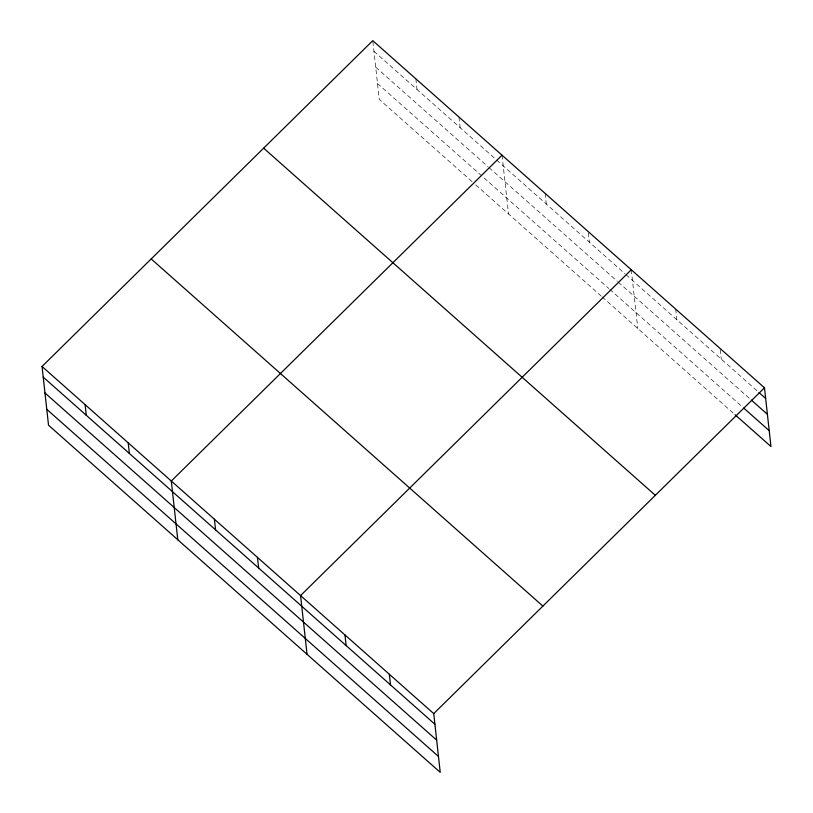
<?xml version="1.0" encoding="UTF-8"?>
<svg xmlns="http://www.w3.org/2000/svg" width="813" height="813" viewBox="0 0 813 813"><rect width="100%" height="100%" fill="white"/><g stroke="black" fill="none" stroke-linecap="round" stroke-linejoin="round"><path stroke-width="0.61" stroke-dasharray="4.07 3.05" d="M373.95 51.3L495.717 159.216M496.652 160.039L624.984 273.768M625.919 274.601L758.092 391.744M375.708 67.164L488.105 166.777M489.04 167.61L617.362 281.339M618.297 282.172L750.399 399.244M377.506 83.515L608.866 288.554M609.801 289.387L741.812 406.388M471.987 181.573L379.264 99.389L372.903 41.829M475.737 184.886L601.254 296.125M602.189 296.958L734.119 413.888M720.216 349.631L721.253 359.092M675.684 309.113L676.863 319.753M631.295 269.764L637.778 328.503M588.338 232.762L589.384 242.223M545.127 193.392L546.295 204.043M502.038 155.212L508.521 213.941M458.949 117.021L460.128 127.671M415.86 78.841L417.039 89.481"/><path stroke-width="1.22" d="M42.042 366.47L433.736 713.611L440.229 772.35L48.526 425.209L42.042 366.47L372.771 40.65L764.474 387.791L770.958 446.53L735.064 414.721M502.038 155.212L171.299 481.032L177.783 539.761M631.295 269.764L300.566 595.583L307.05 654.323M433.736 713.611L764.474 387.791M759.037 392.577L765.653 398.441M751.344 400.077L767.401 414.305M743.702 408.055L769.21 430.656M263.636 148.169L655.329 495.31M151.188 258.951L542.881 606.091M43.221 377.12L434.914 724.261M44.969 392.984L436.672 740.135M46.778 409.335L438.471 756.476M389.346 674.272L390.525 684.922M344.956 634.933L346.135 645.573M257.477 557.403L258.656 568.043M214.388 519.212L215.567 529.863M128.21 442.841L129.389 453.491M85.131 404.661L86.3 415.301"/></g></svg>
